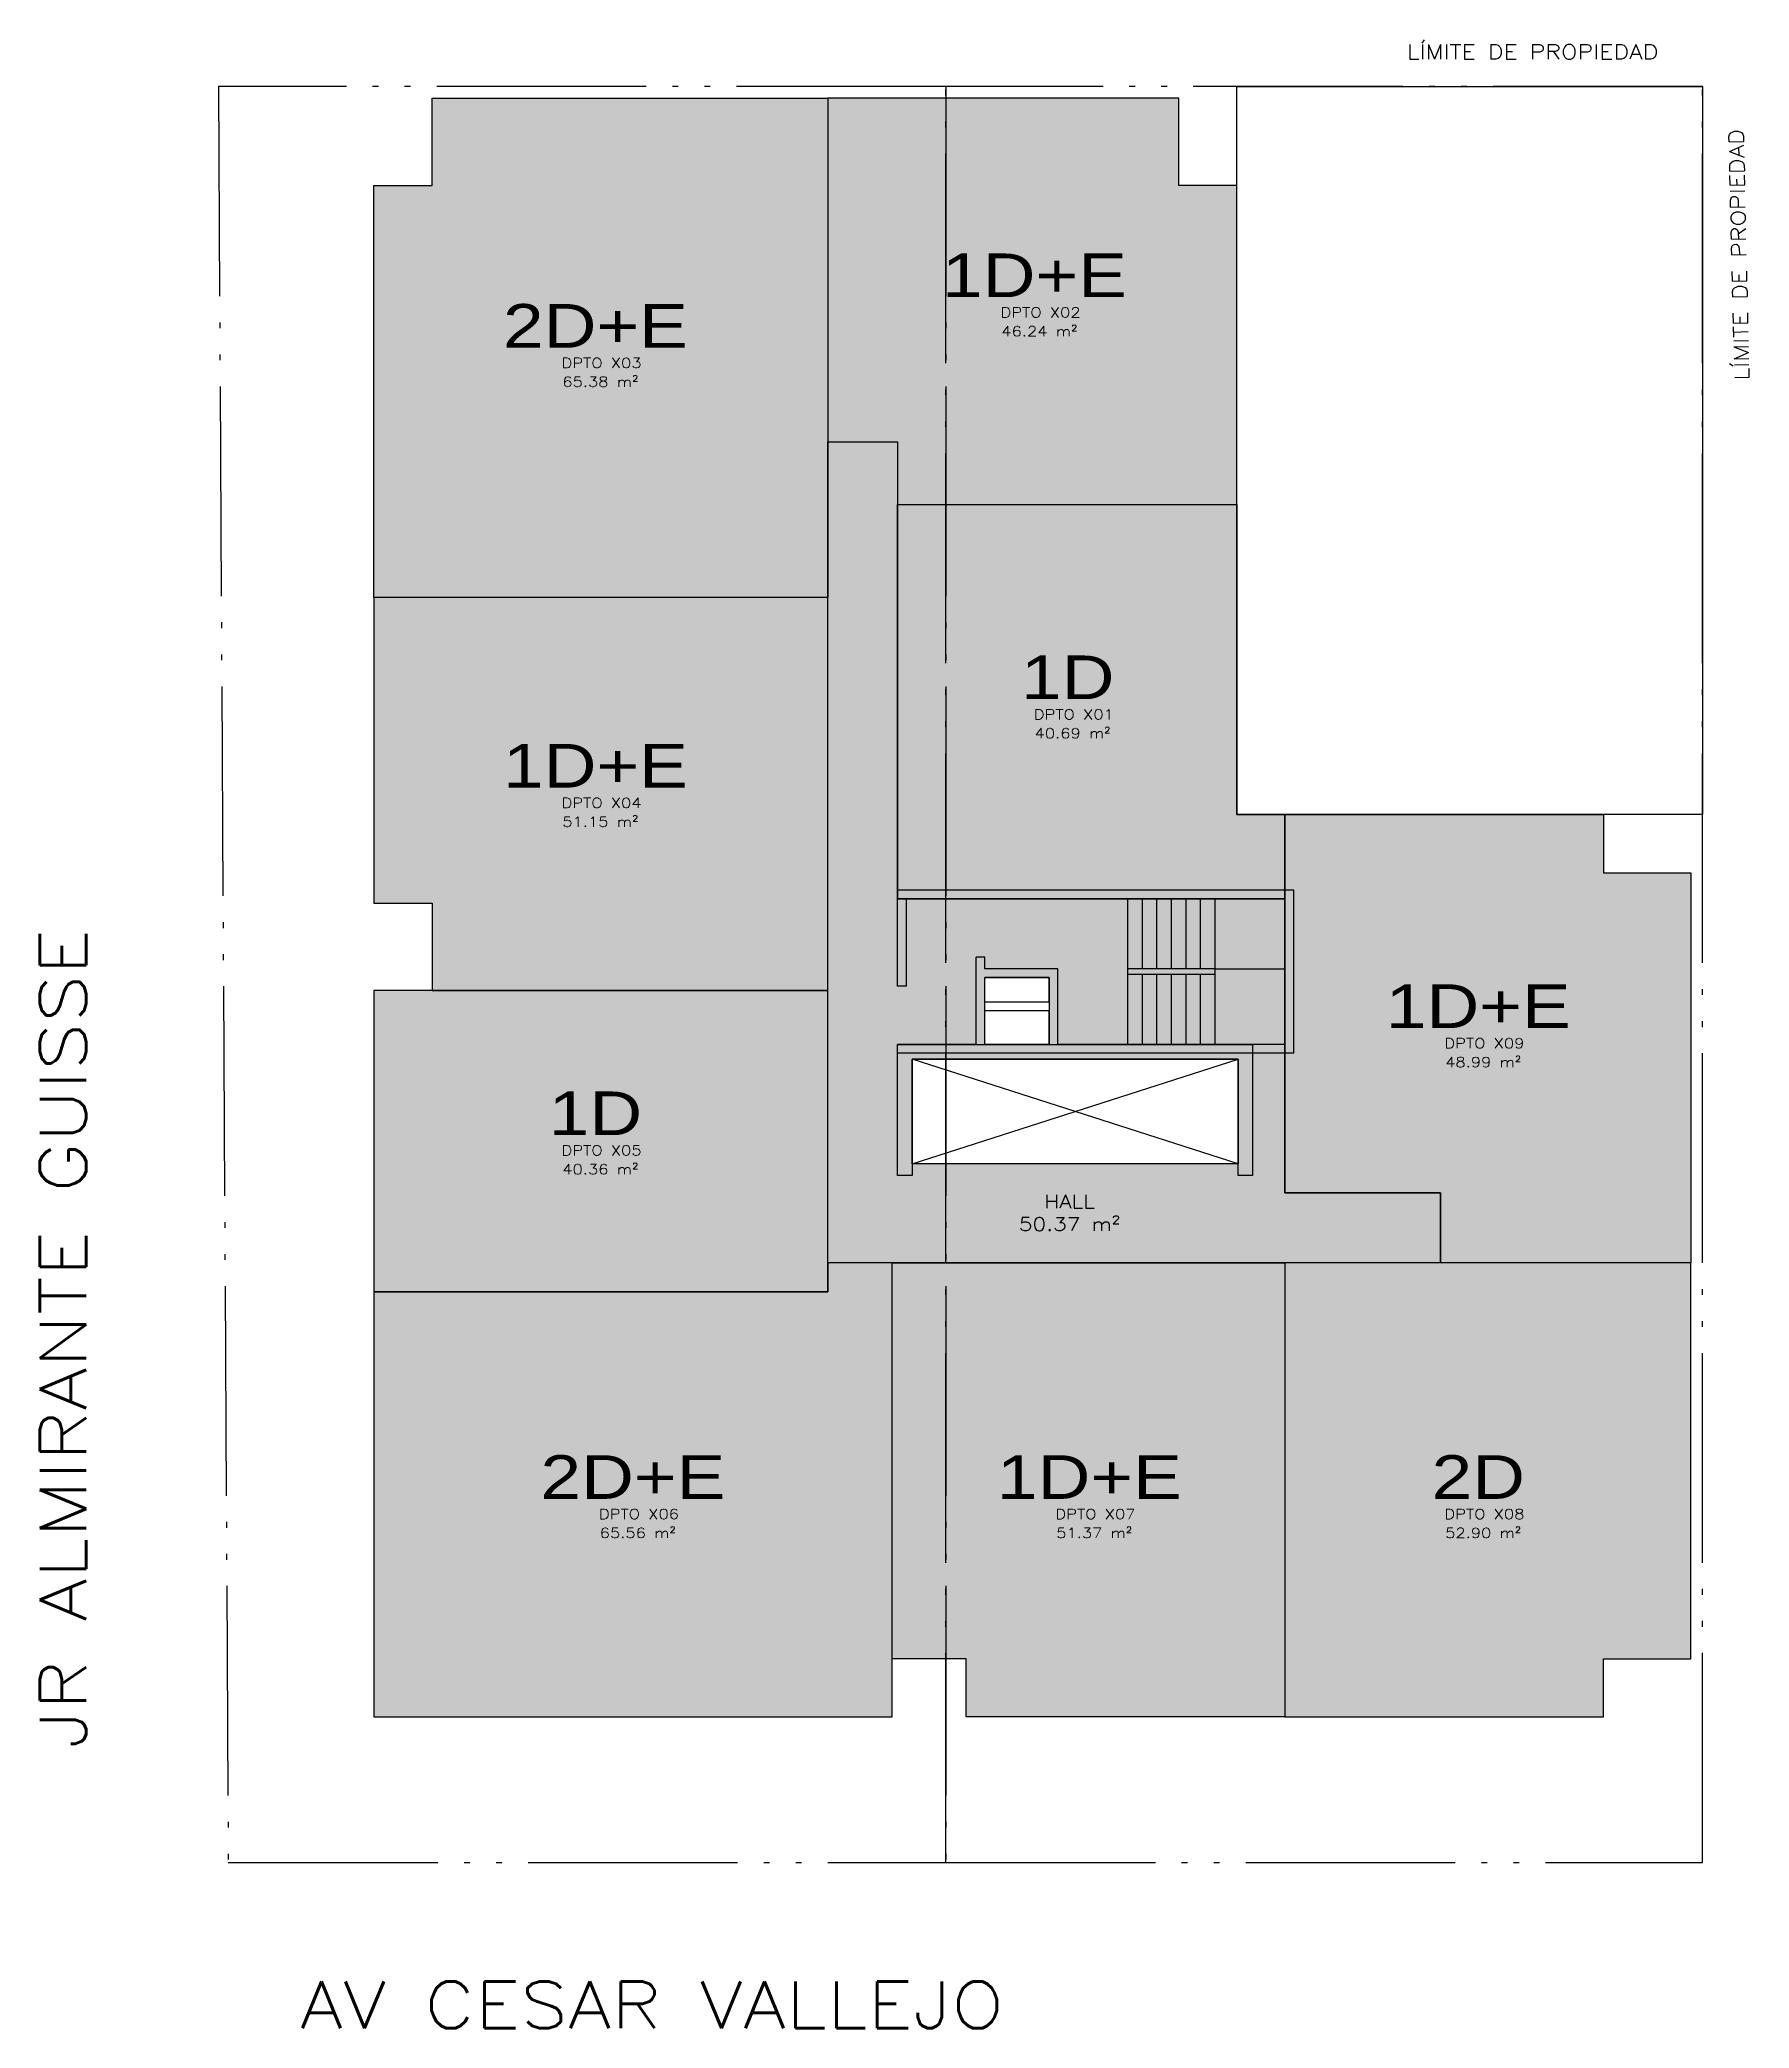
# Model space of a CAD drawing. Header units: metres. Extents: x 279728 to 280229, y 8661674 to 8661777.
# Drawn here: x 280200.05 to 280229.42, y 8661673.67 to 8661707.82 of the extents above; entities outside this region: 1.
import ezdxf
from ezdxf.enums import TextEntityAlignment as Align

# ---------------------------------------------------------------- set-up
doc = ezdxf.new("R2010")
doc.units = ezdxf.units.M
doc.header["$LTSCALE"] = 0.15
doc.linetypes.add('ACAD_ISO04W100', pattern=[30, 24, -3, 0, -3])
doc.linetypes.add('ACAD_ISO05W100', pattern=[33, 24, -3, 0, -3, 0, -3])
doc.layers.get('0').update_dxf_attribs({"linetype": 'CONTINUOUS'})
for name, color, linetype in [('LINEA PERIMETRAL LEVANTAMIENTO', 3, 'ACAD_ISO05W100'), ('MA_0.10', 1, 'CONTINUOUS'), ('MA_0.20', 2, 'CONTINUOUS'), ('MA_0.40', 4, 'CONTINUOUS'), ('MA_MUROS', 5, 'CONTINUOUS'), ('MA_TEXTO 1', 3, 'CONTINUOUS'), ('MA_TEXTO 2', 2, 'CONTINUOUS')]:
    doc.layers.add(name, color=color, linetype=linetype)
doc.layers.add('MA_AREAS', color=113, linetype='CONTINUOUS', plot=False)
doc.styles.add('ROMANS', font='romans.shx')
doc.styles.add('SAS', font='sanss___.ttf')

# ---------------------------------------------------------------- blocks, each defined once
blk = doc.blocks.new('A$C601166A1')
at = {"layer": 'MA_0.10', "ltscale": 0.25}
for p, q in [((0.2, 5.85), (0.2, 0.25)), ((0.2, 0.25), (2, 5.85)), ((0.2, 5.85), (2, 0.25))]:
    blk.add_line(p, q, dxfattribs=at)
at = {"layer": 'MA_MUROS', "ltscale": 0.25}
blk.add_lwpolyline([(0, 6.1), (0, 5.85), (2, 5.85), (2, 0.25), (0, 0.25), (0, 0), (2.25, 0), (2.25, 6.1)], close=True, dxfattribs=at)
blk = doc.blocks.new('A$Cf2af1dae')
at = {"layer": 'MA_0.10', "ltscale": 0.25}
for p, q in [((3.955, 1.45), (3.955, 2.65)), ((4.205, 1.45), (4.205, 2.65)), ((4.455, 1.45), (4.455, 2.65)), ((4.705, 1.45), (4.705, 2.65)), ((4.955, 1.45), (4.955, 2.65)), ((5.205, 1.45), (5.205, 2.65)), ((5.455, 1.45), (5.455, 2.65)), ((5.455, 1.45), (3.955, 1.45)), ((3.955, 1.35), (3.955, 1.45)), ((5.455, 1.35), (5.455, 1.45)), ((5.455, 1.45), (6.655, 1.45)), ((5.455, 1.35), (3.955, 1.35)), ((3.955, 0.15), (3.955, 1.35)), ((4.205, 0.15), (4.205, 1.35)), ((4.455, 0.15), (4.455, 1.35)), ((4.705, 0.15), (4.705, 1.35)), ((4.955, 0.15), (4.955, 1.35)), ((5.205, 0.15), (5.205, 1.35)), ((5.455, 0.15), (5.455, 1.35))]:
    blk.add_line(p, q, dxfattribs=at)
at = {"layer": 'MA_MUROS', "ltscale": 0.25}
for p, q in [((6.805, 2.8), (0, 2.8)), ((0, 1.15), (0, 2.8)), ((6.805, 0), (6.805, 2.8)), ((6.655, 2.65), (0.15, 2.65)), ((0.15, 1.15), (0.15, 2.65)), ((6.655, 0.15), (6.655, 2.65)), ((1.5, 1.65), (1.35, 1.65)), ((1.35, 0.15), (1.35, 1.65)), ((1.5, 1.45), (1.5, 1.65)), ((2.755, 1.45), (1.5, 1.45)), ((2.755, 0.15), (2.755, 1.45)), ((0.15, 1.15), (0, 1.15)), ((2.605, 1.3), (1.5, 1.3)), ((1.5, 0.875), (1.5, 1.3)), ((2.605, 0.875), (2.605, 1.3)), ((2.605, 0.875), (1.5, 0.875)), ((1.5, 0.15), (1.5, 0.725)), ((2.605, 0.725), (1.5, 0.725)), ((2.605, 0.15), (2.605, 0.725)), ((1.35, 0.15), (0, 0.15)), ((0, 0), (0, 0.15)), ((6.805, 0), (0, 0)), ((2.605, 0.15), (1.5, 0.15)), ((6.655, 0.15), (2.755, 0.15))]:
    blk.add_line(p, q, dxfattribs=at)

msp = doc.modelspace()

# ---------------------------------------------------------------- hatches: boundary and pattern name
at = {"ltscale": 0.25, "true_color": 0xe7e7e4}
h = msp.add_hatch(color=254, dxfattribs=at)
h.dxf.hatch_style = 1
h.paths.add_polyline_path([(279729.638, 8661747.079), (279729.477, 8661748.268), (279743.549, 8661750.173), (279743.455, 8661750.867), (279745.734, 8661751.176), (279745.808, 8661750.631), (279746.204, 8661750.684), (279746.13, 8661751.229), (279745.889, 8661753.013), (279743.213, 8661752.651), (279742.824, 8661755.524), (279746.986, 8661756.088), (279747.409, 8661752.967), (279748.413, 8661753.103), (279748.01, 8661756.075), (279748.159, 8661756.096), (279746.468, 8661768.582), (279745.774, 8661768.488), (279745.466, 8661770.767), (279746.011, 8661770.841), (279745.909, 8661771.594), (279743.121, 8661772.801), (279743.098, 8661772.975), (279737.785, 8661775.277), (279727.734, 8661773.916), (279727.573, 8661775.105), (279736.151, 8661776.267), (279736.137, 8661776.366), (279738.257, 8661776.653), (279747.373, 8661772.703), (279750.461, 8661749.899)])
at = {"ltscale": 0.25, "true_color": 0xebf2e3}
h = msp.add_hatch(color=7, dxfattribs=at)
h.dxf.hatch_style = 1
h.paths.add_polyline_path([(280205.791, 8661698.237), (280205.791, 8661705.312), (280206.791, 8661705.312), (280206.791, 8661706.812), (280213.591, 8661706.812), (280213.591, 8661698.237)])
at = {"ltscale": 0.25, "true_color": 0xd6d1eb}
h = msp.add_hatch(color=254, dxfattribs=at)
h.dxf.hatch_style = 1
h.paths.add_polyline_path([(280220.621, 8661699.837), (280220.621, 8661705.312), (280219.621, 8661705.312), (280219.621, 8661706.812), (280213.591, 8661706.812), (280213.591, 8661700.912), (280214.791, 8661700.912), (280214.791, 8661699.837)])
at = {"ltscale": 0.25, "true_color": 0xe3e3e3}
h = msp.add_hatch(color=254, dxfattribs=at)
h.dxf.hatch_style = 1
h.paths.add_polyline_path([(280213.591, 8661700.912), (280214.791, 8661700.912), (280214.791, 8661693.062), (280221.446, 8661693.062), (280221.446, 8661688.012), (280224.121, 8661688.012), (280224.121, 8661686.812), (280213.591, 8661686.812)])
h.paths.add_polyline_path([(280215.041, 8661690.312), (280220.641, 8661690.312), (280220.641, 8661688.512), (280215.041, 8661688.512)], flags=16)
h.paths.add_polyline_path([(280216.291, 8661691.712), (280217.396, 8661691.712), (280217.396, 8661690.562), (280216.291, 8661690.562)], flags=16)
at = {"ltscale": 0.25, "true_color": 0xfce3e3}
h = msp.add_hatch(color=7, dxfattribs=at)
h.dxf.hatch_style = 1
h.paths.add_polyline_path([(280221.446, 8661693.062), (280214.791, 8661693.062), (280214.791, 8661699.837), (280220.621, 8661699.837), (280220.621, 8661694.512), (280221.446, 8661694.512)])
at = {"ltscale": 0.25, "true_color": 0xd6d1eb}
h = msp.add_hatch(color=254, dxfattribs=at)
h.dxf.hatch_style = 1
h.paths.add_polyline_path([(280205.791, 8661698.237), (280205.791, 8661692.987), (280206.791, 8661692.987), (280206.791, 8661691.487), (280213.591, 8661691.487), (280213.591, 8661698.237)])
h = msp.add_hatch(color=254, dxfattribs=at)
h.dxf.hatch_style = 1
h.paths.add_polyline_path([(280221.446, 8661694.512), (280226.921, 8661694.512), (280226.921, 8661693.512), (280228.421, 8661693.512), (280228.421, 8661686.812), (280224.121, 8661686.812), (280224.121, 8661688.012), (280221.446, 8661688.012)])
at = {"ltscale": 0.25, "true_color": 0xfce3e3}
h = msp.add_hatch(color=7, dxfattribs=at)
h.dxf.hatch_style = 1
h.paths.add_polyline_path([(280213.591, 8661691.487), (280205.791, 8661691.487), (280205.791, 8661686.312), (280213.591, 8661686.312)])
at = {"ltscale": 0.25, "true_color": 0xebf2e3}
h = msp.add_hatch(color=7, dxfattribs=at)
h.dxf.hatch_style = 1
h.paths.add_polyline_path([(280214.696, 8661686.812), (280213.591, 8661686.812), (280213.591, 8661686.312), (280205.791, 8661686.312), (280205.791, 8661679.012), (280214.696, 8661679.012)])
at = {"ltscale": 0.25, "true_color": 0xd6d1eb}
h = msp.add_hatch(color=254, dxfattribs=at)
h.dxf.hatch_style = 1
h.paths.add_polyline_path([(280221.446, 8661679.012), (280215.971, 8661679.012), (280215.971, 8661680.012), (280214.696, 8661680.012), (280214.696, 8661686.812), (280221.446, 8661686.812)])
at = {"ltscale": 0.25, "true_color": 0xd0dfeb}
h = msp.add_hatch(color=254, dxfattribs=at)
h.dxf.hatch_style = 1
h.paths.add_polyline_path([(280221.446, 8661679.012), (280226.921, 8661679.012), (280226.921, 8661680.012), (280228.421, 8661680.012), (280228.421, 8661686.812), (280221.446, 8661686.812)])
at = {"layer": 'MA_0.20', "ltscale": 0.25}
h = msp.add_hatch(dxfattribs=at)
h.set_pattern_fill('ANGLE')
h.set_pattern_definition([(0, (0, 0), (0, 6.985), [5.08, -1.905]), (90, (0, 0), (-6.985, 4e-16), [5.08, -1.905])])
edge = h.paths.add_edge_path()
edge.add_line((280221.596, 8661690.412), (280214.791, 8661690.412))
edge = h.paths.add_edge_path()
edge.add_line((280221.446, 8661690.562), (280217.546, 8661690.562))
edge = h.paths.add_edge_path()
edge.add_line((280217.396, 8661690.562), (280216.291, 8661690.562))
edge = h.paths.add_edge_path()
edge.add_line((280216.141, 8661690.562), (280214.791, 8661690.562))
edge = h.paths.add_edge_path()
edge.add_line((280220.246, 8661691.762), (280218.746, 8661691.762))
edge = h.paths.add_edge_path()
edge.add_line((280221.596, 8661693.212), (280214.791, 8661693.212))
edge = h.paths.add_edge_path()
edge.add_line((280221.446, 8661693.062), (280214.941, 8661693.062))
edge = h.paths.add_edge_path()
edge.add_line((280216.291, 8661692.062), (280216.141, 8661692.062))
edge = h.paths.add_edge_path()
edge.add_line((280217.546, 8661691.862), (280216.291, 8661691.862))
edge = h.paths.add_edge_path()
edge.add_line((280217.396, 8661691.712), (280216.291, 8661691.712))
edge = h.paths.add_edge_path()
edge.add_line((280220.246, 8661691.862), (280218.746, 8661691.862))
edge = h.paths.add_edge_path()
edge.add_line((280221.446, 8661690.562), (280221.446, 8661693.062))
edge = h.paths.add_edge_path()
edge.add_line((280221.596, 8661690.412), (280221.596, 8661693.212))
edge = h.paths.add_edge_path()
edge.add_line((280218.746, 8661690.562), (280218.746, 8661691.762))
edge = h.paths.add_edge_path()
edge.add_line((280218.996, 8661690.562), (280218.996, 8661691.762))
edge = h.paths.add_edge_path()
edge.add_line((280219.246, 8661690.562), (280219.246, 8661691.762))
edge = h.paths.add_edge_path()
edge.add_line((280219.496, 8661690.562), (280219.496, 8661691.762))
edge = h.paths.add_edge_path()
edge.add_line((280219.746, 8661690.562), (280219.746, 8661691.762))
edge = h.paths.add_edge_path()
edge.add_line((280219.996, 8661690.562), (280219.996, 8661691.762))
edge = h.paths.add_edge_path()
edge.add_line((280218.746, 8661691.862), (280218.746, 8661693.062))
edge = h.paths.add_edge_path()
edge.add_line((280218.996, 8661691.862), (280218.996, 8661693.062))
edge = h.paths.add_edge_path()
edge.add_line((280219.246, 8661691.862), (280219.246, 8661693.062))
edge = h.paths.add_edge_path()
edge.add_line((280219.496, 8661691.862), (280219.496, 8661693.062))
edge = h.paths.add_edge_path()
edge.add_line((280219.746, 8661691.862), (280219.746, 8661693.062))
edge = h.paths.add_edge_path()
edge.add_line((280219.996, 8661691.862), (280219.996, 8661693.062))
edge = h.paths.add_edge_path()
edge.add_line((280217.546, 8661690.562), (280217.546, 8661691.862))
edge = h.paths.add_edge_path()
edge.add_line((280217.396, 8661690.562), (280217.396, 8661691.137))
edge = h.paths.add_edge_path()
edge.add_line((280217.396, 8661691.287), (280217.396, 8661691.712))
edge = h.paths.add_edge_path()
edge.add_line((280216.291, 8661690.562), (280216.291, 8661691.137))
edge = h.paths.add_edge_path()
edge.add_line((280216.291, 8661691.287), (280216.291, 8661691.712))
edge = h.paths.add_edge_path()
edge.add_line((280216.291, 8661691.862), (280216.291, 8661692.062))
edge = h.paths.add_edge_path()
edge.add_line((280216.141, 8661690.562), (280216.141, 8661692.062))
edge = h.paths.add_edge_path()
edge.add_line((280214.941, 8661691.562), (280214.941, 8661693.062))
edge = h.paths.add_edge_path()
edge.add_line((280214.791, 8661690.412), (280214.791, 8661690.562))
edge = h.paths.add_edge_path()
edge.add_line((280217.396, 8661691.137), (280216.291, 8661691.137))
edge = h.paths.add_edge_path()
edge.add_line((280217.396, 8661691.287), (280216.291, 8661691.287))
edge = h.paths.add_edge_path()
edge.add_line((280220.246, 8661691.762), (280220.246, 8661691.862))
edge = h.paths.add_edge_path()
edge.add_line((280218.746, 8661691.762), (280218.746, 8661691.862))
edge = h.paths.add_edge_path()
edge.add_line((280220.246, 8661691.862), (280221.446, 8661691.862))
edge = h.paths.add_edge_path()
edge.add_line((280220.246, 8661690.562), (280220.246, 8661691.762))
edge = h.paths.add_edge_path()
edge.add_line((280220.246, 8661691.862), (280220.246, 8661693.062))
edge = h.paths.add_edge_path()
edge.add_line((280214.791, 8661691.562), (280214.791, 8661693.212))
edge = h.paths.add_edge_path()
edge.add_line((280214.941, 8661691.562), (280214.791, 8661691.562))

# ---------------------------------------------------------------- linework, layer by layer
at = {"layer": 'LINEA PERIMETRAL LEVANTAMIENTO'}
for points in [[(280215.621, 8661707.012), (280203.121, 8661707.012), (280203.291, 8661676.512), (280215.621, 8661676.512)], [(280215.621, 8661676.512), (280228.621, 8661676.512), (280228.621, 8661707.012), (280215.621, 8661707.012)]]:
    msp.add_lwpolyline(points, close=True, dxfattribs=at)
at = {"layer": 'MA_0.10', "ltscale": 0.25}
msp.add_lwpolyline([(280220.621, 8661707.012), (280228.621, 8661707.012), (280228.621, 8661694.512), (280220.621, 8661694.512)], close=True, dxfattribs=at)
at = {"layer": 'MA_AREAS', "ltscale": 0.25}
for points in [[(280213.591, 8661700.912), (280214.791, 8661700.912), (280214.791, 8661693.062), (280221.446, 8661693.062), (280221.446, 8661688.012), (280224.121, 8661688.012), (280224.121, 8661686.812), (280213.591, 8661686.812)], [(280216.291, 8661691.712), (280217.396, 8661691.712), (280217.396, 8661690.562), (280216.291, 8661690.562)], [(280215.041, 8661690.312), (280220.641, 8661690.312), (280220.641, 8661688.512), (280215.041, 8661688.512)]]:
    msp.add_lwpolyline(points, close=True, dxfattribs=at)
at = {"layer": 'MA_MUROS', "ltscale": 0.25}
for points in [[(280205.791, 8661698.237), (280205.791, 8661705.312), (280206.791, 8661705.312), (280206.791, 8661706.812), (280213.591, 8661706.812), (280213.591, 8661698.237)], [(280220.621, 8661699.837), (280220.621, 8661705.312), (280219.621, 8661705.312), (280219.621, 8661706.812), (280213.591, 8661706.812), (280213.591, 8661700.912), (280214.791, 8661700.912), (280214.791, 8661699.837)], [(280221.446, 8661693.062), (280214.791, 8661693.062), (280214.791, 8661699.837), (280220.621, 8661699.837), (280220.621, 8661694.512), (280221.446, 8661694.512)], [(280205.791, 8661698.237), (280205.791, 8661692.987), (280206.791, 8661692.987), (280206.791, 8661691.487), (280213.591, 8661691.487), (280213.591, 8661698.237)], [(280221.446, 8661694.512), (280226.921, 8661694.512), (280226.921, 8661693.512), (280228.421, 8661693.512), (280228.421, 8661686.812), (280224.121, 8661686.812), (280224.121, 8661688.012), (280221.446, 8661688.012)], [(280213.591, 8661691.487), (280205.791, 8661691.487), (280205.791, 8661686.312), (280213.591, 8661686.312)], [(280214.696, 8661686.812), (280213.591, 8661686.812), (280213.591, 8661686.312), (280205.791, 8661686.312), (280205.791, 8661679.012), (280214.696, 8661679.012)], [(280221.446, 8661679.012), (280215.971, 8661679.012), (280215.971, 8661680.012), (280214.696, 8661680.012), (280214.696, 8661686.812), (280221.446, 8661686.812)], [(280221.446, 8661679.012), (280226.921, 8661679.012), (280226.921, 8661680.012), (280228.421, 8661680.012), (280228.421, 8661686.812), (280221.446, 8661686.812)]]:
    msp.add_lwpolyline(points, close=True, dxfattribs=at)

# ---------------------------------------------------------------- block references
msp.add_blockref('A$Cf2af1dae', (280214.791, 8661690.412), dxfattribs=at)
at = {"layer": 'MA_TEXTO 1', "ltscale": 0.25, "xscale": -1, "rotation": 270}
msp.add_blockref('A$C601166A1', (280214.791, 8661688.312), dxfattribs=at)

# ---------------------------------------------------------------- texts
at = {"layer": 'MA_0.40', "style": 'ROMANS', "width": 1.2}
for s, height, p in [('DPTO X02', 0.1715, (280217.247, 8661703.049)), ('DPTO X03', 0.1715, (280209.704, 8661702.181)), ('DPTO X01', 0.1715, (280217.818, 8661696.145)), ('DPTO X04', 0.1715, (280209.704, 8661694.626)), ('DPTO X09', 0.1715, (280224.873, 8661690.497)), ('DPTO X05', 0.1715, (280209.704, 8661688.658)), ('HALL', 0.2286, (280217.743, 8661687.752)), ('DPTO X06', 0.1715, (280210.347, 8661682.411)), ('DPTO X07', 0.1715, (280218.19, 8661682.411)), ('DPTO X08', 0.1715, (280224.873, 8661682.411))]:
    msp.add_text(s, height=height, dxfattribs=at).set_placement(p, align=Align.CENTER)
at = {"layer": 'MA_TEXTO 1', "linetype": 'ACAD_ISO04W100', "style": 'SAS', "width": 1.2}
for s, p in [('1D+E', (280217.142, 8661703.772)), ('2D+E', (280209.599, 8661702.904)), ('1D', (280217.713, 8661696.868)), ('1D+E', (280209.599, 8661695.349)), ('1D+E', (280224.767, 8661691.22)), ('1D', (280209.599, 8661689.38)), ('2D+E', (280210.242, 8661683.133)), ('1D+E', (280218.085, 8661683.133)), ('2D', (280224.767, 8661683.133))]:
    msp.add_text(s, height=0.7496, dxfattribs=at).set_placement(p, align=Align.MIDDLE_CENTER)
at = {"layer": 'MA_TEXTO 1', "style": 'ROMANS', "width": 1.2}
for s, height, p in [('46.24 m²', 0.1715, (280217.225, 8661702.811)), ('65.38 m²', 0.1715, (280209.682, 8661701.943)), ('40.69 m²', 0.1715, (280217.796, 8661695.907)), ('51.15 m²', 0.1715, (280209.682, 8661694.388)), ('48.99 m²', 0.1715, (280224.851, 8661690.259)), ('40.36 m²', 0.1715, (280209.682, 8661688.419)), ('50.37 m²', 0.2286, (280217.744, 8661687.477)), ('65.56 m²', 0.1715, (280210.325, 8661682.173)), ('51.37 m²', 0.1715, (280218.168, 8661682.173)), ('52.90 m²', 0.1715, (280224.851, 8661682.173))]:
    msp.add_text(s, height=height, dxfattribs=at).set_placement(p, align=Align.MIDDLE_CENTER)
at = {"layer": 'MA_TEXTO 1', "extrusion": (0, 0, -1), "style": 'ROMANS', "text_generation_flag": 2, "width": 1.2}
msp.add_text('JR ALMIRANTE GUISSE', height=0.8, rotation=270, dxfattribs=at).set_placement((-280200.451, 8661678.471), align=Align.MIDDLE_LEFT)
msp.add_text('AV CESAR VALLEJO', height=0.8, dxfattribs=at).set_placement((-280204.522, 8661674.067), align=Align.MIDDLE_LEFT)
at = {"layer": 'MA_TEXTO 2', "style": 'ROMANS', "width": 1.2}
msp.add_text('LÍMITE DE PROPIEDAD', height=0.25, dxfattribs=at).set_placement((280225.701, 8661707.484), align=Align.CENTER)
msp.add_text('LÍMITE DE PROPIEDAD', height=0.25, rotation=91.3535, dxfattribs=at).set_placement((280229.373, 8661704.128), align=Align.CENTER)

doc.saveas('drawing.dxf')
